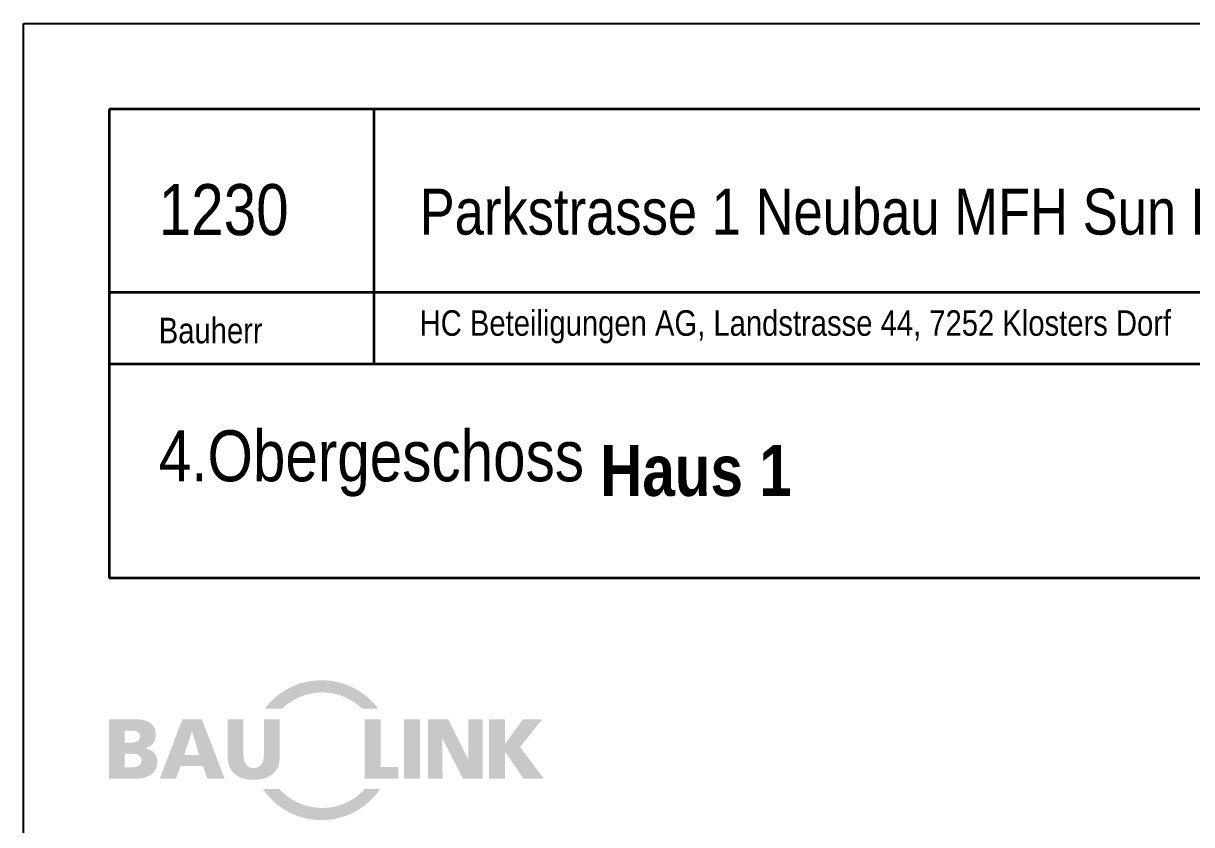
# Model space of a CAD drawing. Header units: centimetres. Extents: x 0.3 to 84.3, y 0.3 to 59.7.
# Drawn here: x 0.3 to 11.76, y 51.84 to 59.7 of the extents above; entities that cross this region are included whole.
import ezdxf

# ---------------------------------------------------------------- set-up
doc = ezdxf.new("R2010")
doc.units = ezdxf.units.CM
doc.linetypes.add('AUSGEZOGEN', pattern=[0])
doc.layers.add('Plankopf', color=7, linetype='AUSGEZOGEN', lineweight=25)
doc.styles.add('ARIALNARROW', font='ARIALN.TTF')

msp = doc.modelspace()

# ---------------------------------------------------------------- hatches: boundary and pattern name
at = {"layer": 'Plankopf', "linetype": 'AUSGEZOGEN', "lineweight": 25}
h = msp.add_hatch(color=240, dxfattribs=at)
h.paths.add_polyline_path([(3.782, 52.98), (3.76, 53.008), (3.737, 53.035), (3.712, 53.061), (3.685, 53.085), (3.658, 53.109), (3.629, 53.13), (3.599, 53.15), (3.568, 53.169), (3.537, 53.186), (3.504, 53.201), (3.471, 53.215), (3.437, 53.227), (3.402, 53.237), (3.367, 53.245), (3.332, 53.252), (3.296, 53.256), (3.26, 53.259), (3.224, 53.26), (3.188, 53.259), (3.153, 53.256), (3.117, 53.252), (3.081, 53.245), (3.046, 53.237), (3.012, 53.227), (2.978, 53.215), (2.945, 53.201), (2.912, 53.186), (2.88, 53.169), (2.85, 53.15), (2.82, 53.13), (2.791, 53.109), (2.764, 53.085), (2.737, 53.061), (2.712, 53.035), (2.689, 53.008), (2.667, 52.98), (2.835, 52.98), (2.856, 52.999), (2.878, 53.018), (2.902, 53.035), (2.926, 53.051), (2.951, 53.066), (2.977, 53.08), (3.003, 53.092), (3.03, 53.103), (3.057, 53.113), (3.085, 53.121), (3.114, 53.128), (3.142, 53.133), (3.171, 53.137), (3.2, 53.14), (3.229, 53.141), (3.258, 53.14), (3.288, 53.138), (3.317, 53.134), (3.345, 53.129), (3.374, 53.122), (3.402, 53.114), (3.43, 53.104), (3.457, 53.093), (3.483, 53.081), (3.509, 53.067), (3.534, 53.052), (3.558, 53.036), (3.582, 53.018), (3.604, 52.999), (3.626, 52.98)])
h.paths.add_polyline_path([(2.692, 52.137), (2.716, 52.11), (2.741, 52.085), (2.767, 52.061), (2.794, 52.038), (2.823, 52.017), (2.852, 51.997), (2.883, 51.978), (2.915, 51.962), (2.947, 51.947), (2.98, 51.933), (3.014, 51.922), (3.048, 51.912), (3.083, 51.903), (3.118, 51.897), (3.153, 51.893), (3.189, 51.89), (3.224, 51.889), (3.26, 51.89), (3.296, 51.893), (3.331, 51.897), (3.366, 51.903), (3.401, 51.912), (3.435, 51.922), (3.469, 51.933), (3.502, 51.947), (3.534, 51.962), (3.566, 51.978), (3.596, 51.997), (3.626, 52.017), (3.655, 52.038), (3.682, 52.061), (3.708, 52.085), (3.733, 52.11), (3.757, 52.137), (3.779, 52.165), (3.8, 52.194), (3.649, 52.194), (3.629, 52.172), (3.607, 52.152), (3.585, 52.133), (3.561, 52.115), (3.537, 52.099), (3.512, 52.083), (3.486, 52.069), (3.459, 52.057), (3.432, 52.045), (3.404, 52.035), (3.375, 52.027), (3.347, 52.02), (3.318, 52.015), (3.288, 52.011), (3.259, 52.009), (3.229, 52.008), (3.2, 52.009), (3.17, 52.012), (3.141, 52.016), (3.112, 52.021), (3.084, 52.028), (3.056, 52.036), (3.028, 52.046), (3.001, 52.058), (2.974, 52.07), (2.948, 52.084), (2.923, 52.099), (2.899, 52.116), (2.875, 52.134), (2.853, 52.153), (2.831, 52.173), (2.811, 52.194), (2.649, 52.194), (2.67, 52.165)])
h = msp.add_hatch(color=7, dxfattribs=at)
h.paths.add_polyline_path([(2.659, 52.877), (2.659, 52.542), (2.659, 52.54), (2.659, 52.538), (2.659, 52.536), (2.659, 52.535), (2.659, 52.533), (2.659, 52.531), (2.659, 52.53), (2.659, 52.527), (2.659, 52.526), (2.659, 52.524), (2.659, 52.522), (2.659, 52.52), (2.659, 52.519), (2.659, 52.517), (2.659, 52.515), (2.658, 52.514), (2.658, 52.512), (2.658, 52.51), (2.658, 52.509), (2.658, 52.507), (2.658, 52.505), (2.657, 52.503), (2.657, 52.502), (2.657, 52.5), (2.657, 52.499), (2.657, 52.497), (2.656, 52.495), (2.656, 52.494), (2.656, 52.492), (2.656, 52.49), (2.655, 52.489), (2.655, 52.487), (2.655, 52.486), (2.654, 52.484), (2.654, 52.482), (2.654, 52.481), (2.653, 52.479), (2.653, 52.478), (2.653, 52.476), (2.652, 52.475), (2.652, 52.473), (2.651, 52.472), (2.651, 52.47), (2.65, 52.468), (2.65, 52.466), (2.649, 52.465), (2.649, 52.463), (2.648, 52.462), (2.648, 52.46), (2.647, 52.459), (2.647, 52.458), (2.646, 52.456), (2.645, 52.455), (2.645, 52.454), (2.644, 52.452), (2.644, 52.451), (2.643, 52.45), (2.642, 52.448), (2.642, 52.447), (2.641, 52.446), (2.64, 52.445), (2.64, 52.443), (2.639, 52.442), (2.638, 52.441), (2.638, 52.44), (2.637, 52.438), (2.636, 52.437), (2.635, 52.436), (2.633, 52.433), (2.632, 52.431), (2.63, 52.429), (2.628, 52.427), (2.626, 52.425), (2.624, 52.423), (2.622, 52.421), (2.62, 52.419), (2.618, 52.418), (2.616, 52.416), (2.614, 52.415), (2.612, 52.413), (2.611, 52.413), (2.61, 52.412), (2.608, 52.411), (2.607, 52.411), (2.606, 52.41), (2.605, 52.409), (2.603, 52.409), (2.602, 52.408), (2.601, 52.408), (2.599, 52.407), (2.598, 52.406), (2.596, 52.406), (2.595, 52.405), (2.594, 52.405), (2.592, 52.405), (2.591, 52.404), (2.589, 52.404), (2.588, 52.403), (2.586, 52.403), (2.585, 52.403), (2.583, 52.402), (2.582, 52.402), (2.58, 52.402), (2.578, 52.401), (2.577, 52.401), (2.575, 52.401), (2.573, 52.401), (2.572, 52.401), (2.57, 52.4), (2.568, 52.4), (2.566, 52.4), (2.565, 52.4), (2.563, 52.4), (2.561, 52.4), (2.559, 52.4), (2.557, 52.4), (2.555, 52.4), (2.553, 52.4), (2.55, 52.4), (2.548, 52.4), (2.547, 52.401), (2.545, 52.401), (2.543, 52.401), (2.542, 52.401), (2.54, 52.401), (2.538, 52.402), (2.537, 52.402), (2.535, 52.402), (2.534, 52.403), (2.532, 52.403), (2.53, 52.403), (2.529, 52.404), (2.527, 52.404), (2.526, 52.405), (2.525, 52.405), (2.523, 52.405), (2.522, 52.406), (2.52, 52.406), (2.519, 52.407), (2.518, 52.408), (2.516, 52.408), (2.515, 52.409), (2.514, 52.409), (2.512, 52.41), (2.511, 52.411), (2.51, 52.411), (2.509, 52.412), (2.508, 52.413), (2.506, 52.413), (2.505, 52.414), (2.503, 52.415), (2.501, 52.417), (2.499, 52.419), (2.497, 52.42), (2.495, 52.422), (2.493, 52.424), (2.491, 52.426), (2.489, 52.428), (2.487, 52.43), (2.486, 52.432), (2.484, 52.434), (2.483, 52.437), (2.481, 52.438), (2.481, 52.44), (2.48, 52.441), (2.479, 52.442), (2.478, 52.443), (2.478, 52.445), (2.477, 52.446), (2.476, 52.447), (2.476, 52.448), (2.475, 52.45), (2.475, 52.451), (2.474, 52.452), (2.473, 52.454), (2.473, 52.455), (2.472, 52.456), (2.472, 52.458), (2.471, 52.459), (2.471, 52.46), (2.47, 52.462), (2.47, 52.463), (2.469, 52.465), (2.469, 52.466), (2.468, 52.467), (2.468, 52.469), (2.467, 52.47), (2.467, 52.472), (2.466, 52.473), (2.466, 52.475), (2.466, 52.476), (2.465, 52.478), (2.465, 52.479), (2.465, 52.481), (2.464, 52.483), (2.464, 52.486), (2.463, 52.487), (2.463, 52.489), (2.463, 52.49), (2.462, 52.492), (2.462, 52.494), (2.462, 52.495), (2.462, 52.497), (2.461, 52.499), (2.461, 52.5), (2.461, 52.502), (2.461, 52.503), (2.461, 52.505), (2.46, 52.507), (2.46, 52.509), (2.46, 52.51), (2.46, 52.512), (2.46, 52.514), (2.46, 52.515), (2.46, 52.517), (2.459, 52.519), (2.459, 52.52), (2.459, 52.522), (2.459, 52.524), (2.459, 52.526), (2.459, 52.527), (2.459, 52.529), (2.459, 52.531), (2.459, 52.533), (2.459, 52.534), (2.459, 52.536), (2.459, 52.538), (2.459, 52.54), (2.459, 52.542), (2.459, 52.877), (2.303, 52.877), (2.303, 52.516), (2.303, 52.512), (2.303, 52.508), (2.303, 52.505), (2.304, 52.501), (2.304, 52.498), (2.304, 52.494), (2.304, 52.491), (2.305, 52.487), (2.305, 52.484), (2.305, 52.48), (2.306, 52.477), (2.306, 52.473), (2.306, 52.47), (2.307, 52.467), (2.308, 52.463), (2.308, 52.46), (2.309, 52.457), (2.309, 52.454), (2.31, 52.451), (2.311, 52.448), (2.311, 52.444), (2.312, 52.441), (2.313, 52.438), (2.314, 52.435), (2.315, 52.432), (2.316, 52.43), (2.317, 52.427), (2.318, 52.424), (2.319, 52.421), (2.32, 52.418), (2.321, 52.415), (2.322, 52.413), (2.323, 52.41), (2.324, 52.407), (2.325, 52.405), (2.327, 52.402), (2.328, 52.399), (2.329, 52.397), (2.331, 52.394), (2.332, 52.392), (2.333, 52.389), (2.335, 52.387), (2.336, 52.384), (2.338, 52.382), (2.339, 52.38), (2.341, 52.377), (2.343, 52.375), (2.344, 52.373), (2.346, 52.371), (2.347, 52.368), (2.349, 52.366), (2.351, 52.364), (2.353, 52.362), (2.355, 52.36), (2.356, 52.358), (2.358, 52.356), (2.36, 52.354), (2.362, 52.352), (2.364, 52.35), (2.366, 52.348), (2.368, 52.346), (2.37, 52.344), (2.372, 52.342), (2.374, 52.341), (2.376, 52.339), (2.378, 52.337), (2.381, 52.335), (2.383, 52.334), (2.385, 52.332), (2.387, 52.331), (2.39, 52.329), (2.392, 52.327), (2.394, 52.326), (2.397, 52.324), (2.399, 52.323), (2.401, 52.321), (2.404, 52.32), (2.406, 52.319), (2.409, 52.317), (2.411, 52.316), (2.414, 52.315), (2.416, 52.313), (2.419, 52.312), (2.422, 52.311), (2.424, 52.31), (2.427, 52.309), (2.43, 52.307), (2.432, 52.306), (2.435, 52.305), (2.438, 52.304), (2.441, 52.303), (2.443, 52.302), (2.446, 52.301), (2.449, 52.3), (2.452, 52.299), (2.455, 52.299), (2.458, 52.298), (2.461, 52.297), (2.464, 52.296), (2.467, 52.295), (2.47, 52.295), (2.473, 52.294), (2.476, 52.293), (2.479, 52.293), (2.482, 52.292), (2.485, 52.291), (2.488, 52.291), (2.492, 52.29), (2.495, 52.29), (2.498, 52.289), (2.501, 52.289), (2.504, 52.288), (2.508, 52.288), (2.511, 52.287), (2.514, 52.287), (2.518, 52.287), (2.521, 52.286), (2.524, 52.286), (2.528, 52.286), (2.531, 52.286), (2.535, 52.286), (2.538, 52.285), (2.542, 52.285), (2.545, 52.285), (2.548, 52.285), (2.552, 52.285), (2.556, 52.285), (2.559, 52.285), (2.563, 52.285), (2.566, 52.285), (2.57, 52.285), (2.573, 52.285), (2.577, 52.285), (2.58, 52.285), (2.584, 52.286), (2.587, 52.286), (2.59, 52.286), (2.594, 52.286), (2.597, 52.286), (2.601, 52.287), (2.604, 52.287), (2.607, 52.287), (2.611, 52.288), (2.614, 52.288), (2.617, 52.289), (2.62, 52.289), (2.623, 52.29), (2.627, 52.29), (2.63, 52.291), (2.633, 52.291), (2.636, 52.292), (2.639, 52.293), (2.642, 52.293), (2.645, 52.294), (2.648, 52.295), (2.651, 52.295), (2.654, 52.296), (2.657, 52.297), (2.66, 52.298), (2.663, 52.299), (2.666, 52.299), (2.669, 52.3), (2.672, 52.301), (2.675, 52.302), (2.678, 52.303), (2.68, 52.304), (2.683, 52.305), (2.686, 52.306), (2.689, 52.307), (2.691, 52.309), (2.694, 52.31), (2.697, 52.311), (2.699, 52.312), (2.702, 52.313), (2.704, 52.315), (2.707, 52.316), (2.709, 52.317), (2.712, 52.319), (2.714, 52.32), (2.717, 52.321), (2.719, 52.323), (2.722, 52.324), (2.724, 52.326), (2.726, 52.327), (2.729, 52.329), (2.731, 52.331), (2.733, 52.332), (2.735, 52.334), (2.738, 52.335), (2.74, 52.337), (2.742, 52.339), (2.744, 52.341), (2.746, 52.342), (2.748, 52.344), (2.75, 52.346), (2.752, 52.348), (2.754, 52.35), (2.756, 52.352), (2.758, 52.354), (2.76, 52.356), (2.762, 52.358), (2.764, 52.36), (2.766, 52.362), (2.767, 52.364), (2.769, 52.366), (2.771, 52.368), (2.772, 52.371), (2.774, 52.373), (2.776, 52.375), (2.777, 52.377), (2.779, 52.38), (2.78, 52.382), (2.782, 52.384), (2.783, 52.387), (2.785, 52.389), (2.786, 52.392), (2.788, 52.394), (2.789, 52.397), (2.79, 52.399), (2.792, 52.402), (2.793, 52.405), (2.794, 52.407), (2.795, 52.41), (2.796, 52.413), (2.797, 52.415), (2.799, 52.418), (2.8, 52.421), (2.801, 52.424), (2.802, 52.427), (2.803, 52.43), (2.803, 52.432), (2.804, 52.435), (2.805, 52.438), (2.806, 52.441), (2.807, 52.444), (2.808, 52.448), (2.808, 52.451), (2.809, 52.454), (2.81, 52.457), (2.81, 52.46), (2.811, 52.463), (2.811, 52.467), (2.812, 52.47), (2.812, 52.473), (2.813, 52.477), (2.813, 52.48), (2.813, 52.484), (2.814, 52.487), (2.814, 52.49), (2.814, 52.494), (2.814, 52.498), (2.815, 52.501), (2.815, 52.505), (2.815, 52.508), (2.815, 52.512), (2.815, 52.516), (2.815, 52.877)])
h.paths.add_polyline_path([(1.537, 52.846), (1.535, 52.847), (1.533, 52.848), (1.531, 52.849), (1.53, 52.85), (1.528, 52.851), (1.526, 52.852), (1.524, 52.853), (1.522, 52.854), (1.521, 52.855), (1.519, 52.856), (1.517, 52.857), (1.515, 52.857), (1.513, 52.858), (1.511, 52.859), (1.509, 52.86), (1.507, 52.861), (1.505, 52.861), (1.503, 52.862), (1.501, 52.863), (1.499, 52.864), (1.497, 52.864), (1.495, 52.865), (1.493, 52.866), (1.491, 52.866), (1.489, 52.867), (1.487, 52.867), (1.485, 52.868), (1.482, 52.869), (1.48, 52.869), (1.478, 52.87), (1.476, 52.87), (1.474, 52.871), (1.471, 52.871), (1.469, 52.871), (1.467, 52.872), (1.465, 52.872), (1.462, 52.873), (1.46, 52.873), (1.458, 52.873), (1.456, 52.874), (1.453, 52.874), (1.451, 52.874), (1.448, 52.875), (1.446, 52.875), (1.444, 52.875), (1.441, 52.875), (1.439, 52.876), (1.436, 52.876), (1.434, 52.876), (1.432, 52.876), (1.429, 52.876), (1.427, 52.877), (1.424, 52.877), (1.422, 52.877), (1.419, 52.877), (1.417, 52.877), (1.414, 52.877), (1.412, 52.877), (1.409, 52.877), (1.14, 52.877), (1.14, 52.295), (1.387, 52.295), (1.389, 52.295), (1.391, 52.295), (1.394, 52.295), (1.396, 52.295), (1.399, 52.295), (1.401, 52.295), (1.404, 52.295), (1.406, 52.295), (1.409, 52.295), (1.411, 52.295), (1.414, 52.296), (1.416, 52.296), (1.419, 52.296), (1.421, 52.296), (1.424, 52.296), (1.426, 52.296), (1.429, 52.297), (1.431, 52.297), (1.434, 52.297), (1.436, 52.297), (1.439, 52.298), (1.441, 52.298), (1.444, 52.298), (1.446, 52.298), (1.449, 52.299), (1.451, 52.299), (1.454, 52.3), (1.456, 52.3), (1.459, 52.3), (1.461, 52.301), (1.464, 52.301), (1.466, 52.302), (1.469, 52.302), (1.471, 52.303), (1.474, 52.303), (1.476, 52.304), (1.478, 52.304), (1.481, 52.305), (1.483, 52.305), (1.486, 52.306), (1.488, 52.307), (1.49, 52.307), (1.493, 52.308), (1.495, 52.309), (1.497, 52.309), (1.5, 52.31), (1.502, 52.311), (1.504, 52.311), (1.507, 52.312), (1.509, 52.313), (1.511, 52.314), (1.514, 52.315), (1.516, 52.316), (1.518, 52.317), (1.52, 52.317), (1.522, 52.318), (1.525, 52.319), (1.527, 52.32), (1.529, 52.321), (1.531, 52.322), (1.533, 52.324), (1.535, 52.325), (1.537, 52.326), (1.539, 52.327), (1.541, 52.328), (1.543, 52.329), (1.545, 52.33), (1.547, 52.332), (1.549, 52.333), (1.551, 52.334), (1.553, 52.336), (1.555, 52.337), (1.557, 52.338), (1.559, 52.34), (1.561, 52.341), (1.563, 52.343), (1.564, 52.344), (1.566, 52.346), (1.568, 52.347), (1.57, 52.349), (1.571, 52.35), (1.573, 52.352), (1.575, 52.354), (1.576, 52.355), (1.578, 52.357), (1.579, 52.359), (1.581, 52.361), (1.582, 52.363), (1.584, 52.364), (1.585, 52.366), (1.587, 52.368), (1.588, 52.37), (1.589, 52.372), (1.591, 52.374), (1.592, 52.376), (1.593, 52.378), (1.594, 52.38), (1.595, 52.383), (1.597, 52.385), (1.598, 52.387), (1.599, 52.389), (1.6, 52.391), (1.601, 52.394), (1.602, 52.396), (1.603, 52.398), (1.604, 52.401), (1.605, 52.403), (1.605, 52.406), (1.606, 52.408), (1.607, 52.411), (1.608, 52.413), (1.608, 52.416), (1.609, 52.419), (1.61, 52.421), (1.61, 52.424), (1.611, 52.427), (1.611, 52.43), (1.612, 52.433), (1.612, 52.436), (1.613, 52.438), (1.613, 52.441), (1.613, 52.444), (1.613, 52.448), (1.614, 52.451), (1.614, 52.454), (1.614, 52.457), (1.614, 52.46), (1.614, 52.463), (1.614, 52.465), (1.614, 52.467), (1.614, 52.468), (1.614, 52.47), (1.614, 52.472), (1.614, 52.473), (1.614, 52.475), (1.613, 52.476), (1.613, 52.478), (1.613, 52.479), (1.613, 52.481), (1.613, 52.482), (1.613, 52.484), (1.612, 52.486), (1.612, 52.487), (1.612, 52.489), (1.612, 52.49), (1.612, 52.492), (1.611, 52.493), (1.611, 52.494), (1.611, 52.496), (1.61, 52.497), (1.61, 52.499), (1.61, 52.5), (1.609, 52.502), (1.609, 52.503), (1.609, 52.504), (1.608, 52.506), (1.608, 52.507), (1.607, 52.508), (1.607, 52.51), (1.606, 52.511), (1.606, 52.512), (1.605, 52.514), (1.605, 52.515), (1.604, 52.516), (1.604, 52.518), (1.603, 52.519), (1.603, 52.52), (1.602, 52.521), (1.602, 52.523), (1.601, 52.524), (1.6, 52.525), (1.6, 52.526), (1.599, 52.527), (1.598, 52.529), (1.598, 52.53), (1.597, 52.531), (1.596, 52.532), (1.596, 52.533), (1.595, 52.534), (1.594, 52.535), (1.593, 52.537), (1.593, 52.538), (1.592, 52.539), (1.591, 52.54), (1.59, 52.541), (1.589, 52.542), (1.589, 52.543), (1.588, 52.544), (1.587, 52.545), (1.586, 52.546), (1.585, 52.547), (1.584, 52.548), (1.583, 52.549), (1.582, 52.55), (1.581, 52.551), (1.58, 52.552), (1.579, 52.553), (1.578, 52.554), (1.577, 52.555), (1.576, 52.556), (1.575, 52.557), (1.574, 52.558), (1.573, 52.559), (1.572, 52.559), (1.571, 52.56), (1.57, 52.561), (1.569, 52.562), (1.568, 52.563), (1.566, 52.564), (1.565, 52.564), (1.564, 52.565), (1.563, 52.566), (1.562, 52.567), (1.56, 52.568), (1.559, 52.568), (1.558, 52.569), (1.557, 52.57), (1.555, 52.571), (1.554, 52.571), (1.553, 52.572), (1.551, 52.573), (1.55, 52.574), (1.549, 52.574), (1.547, 52.575), (1.546, 52.576), (1.544, 52.576), (1.543, 52.577), (1.542, 52.578), (1.54, 52.578), (1.539, 52.579), (1.537, 52.579), (1.536, 52.58), (1.534, 52.581), (1.533, 52.581), (1.531, 52.582), (1.53, 52.582), (1.528, 52.583), (1.527, 52.584), (1.525, 52.584), (1.523, 52.585), (1.522, 52.585), (1.52, 52.586), (1.519, 52.586), (1.517, 52.587), (1.515, 52.587), (1.514, 52.588), (1.512, 52.588), (1.51, 52.588), (1.508, 52.589), (1.507, 52.589), (1.505, 52.59), (1.503, 52.59), (1.501, 52.591), (1.5, 52.591), (1.498, 52.591), (1.496, 52.592), (1.496, 52.593), (1.498, 52.594), (1.499, 52.594), (1.501, 52.595), (1.502, 52.596), (1.504, 52.596), (1.505, 52.597), (1.507, 52.597), (1.508, 52.598), (1.509, 52.598), (1.511, 52.599), (1.512, 52.599), (1.514, 52.6), (1.515, 52.601), (1.516, 52.601), (1.518, 52.602), (1.519, 52.602), (1.521, 52.603), (1.522, 52.604), (1.523, 52.604), (1.525, 52.605), (1.526, 52.606), (1.527, 52.606), (1.528, 52.607), (1.53, 52.608), (1.531, 52.608), (1.532, 52.609), (1.534, 52.61), (1.535, 52.611), (1.536, 52.611), (1.537, 52.612), (1.538, 52.613), (1.54, 52.613), (1.541, 52.614), (1.542, 52.615), (1.543, 52.616), (1.544, 52.617), (1.545, 52.617), (1.547, 52.618), (1.548, 52.619), (1.549, 52.62), (1.55, 52.621), (1.551, 52.621), (1.552, 52.622), (1.553, 52.623), (1.554, 52.624), (1.555, 52.625), (1.556, 52.626), (1.557, 52.627), (1.558, 52.628), (1.559, 52.628), (1.56, 52.629), (1.561, 52.63), (1.562, 52.631), (1.563, 52.632), (1.564, 52.633), (1.565, 52.634), (1.566, 52.635), (1.567, 52.636), (1.568, 52.637), (1.569, 52.638), (1.569, 52.639), (1.57, 52.64), (1.571, 52.641), (1.572, 52.642), (1.573, 52.643), (1.574, 52.644), (1.574, 52.645), (1.575, 52.646), (1.576, 52.647), (1.577, 52.648), (1.577, 52.649), (1.578, 52.651), (1.579, 52.652), (1.58, 52.653), (1.58, 52.654), (1.581, 52.655), (1.582, 52.656), (1.582, 52.657), (1.583, 52.659), (1.584, 52.66), (1.584, 52.661), (1.585, 52.662), (1.585, 52.663), (1.586, 52.665), (1.587, 52.666), (1.587, 52.667), (1.588, 52.668), (1.588, 52.67), (1.589, 52.671), (1.589, 52.672), (1.59, 52.674), (1.59, 52.675), (1.591, 52.676), (1.591, 52.678), (1.592, 52.679), (1.592, 52.68), (1.592, 52.682), (1.593, 52.683), (1.593, 52.684), (1.594, 52.686), (1.594, 52.687), (1.594, 52.689), (1.595, 52.69), (1.595, 52.691), (1.595, 52.693), (1.596, 52.694), (1.596, 52.696), (1.596, 52.697), (1.596, 52.699), (1.597, 52.7), (1.597, 52.702), (1.597, 52.703), (1.597, 52.705), (1.598, 52.706), (1.598, 52.708), (1.598, 52.71), (1.598, 52.711), (1.598, 52.713), (1.598, 52.714), (1.598, 52.716), (1.599, 52.718), (1.599, 52.719), (1.599, 52.721), (1.599, 52.723), (1.599, 52.724), (1.599, 52.726), (1.599, 52.728), (1.599, 52.729), (1.599, 52.732), (1.599, 52.734), (1.599, 52.736), (1.599, 52.739), (1.599, 52.741), (1.598, 52.743), (1.598, 52.745), (1.598, 52.747), (1.598, 52.75), (1.597, 52.752), (1.597, 52.754), (1.597, 52.756), (1.596, 52.758), (1.596, 52.76), (1.596, 52.762), (1.595, 52.764), (1.595, 52.766), (1.594, 52.768), (1.594, 52.77), (1.593, 52.772), (1.593, 52.774), (1.592, 52.776), (1.591, 52.778), (1.591, 52.78), (1.59, 52.782), (1.589, 52.784), (1.589, 52.786), (1.588, 52.788), (1.587, 52.789), (1.586, 52.791), (1.585, 52.793), (1.585, 52.795), (1.584, 52.796), (1.583, 52.798), (1.582, 52.8), (1.581, 52.801), (1.58, 52.803), (1.579, 52.805), (1.578, 52.806), (1.577, 52.808), (1.576, 52.809), (1.575, 52.811), (1.573, 52.813), (1.572, 52.814), (1.571, 52.816), (1.57, 52.817), (1.569, 52.819), (1.567, 52.82), (1.566, 52.821), (1.565, 52.823), (1.564, 52.824), (1.562, 52.826), (1.561, 52.827), (1.56, 52.828), (1.558, 52.83), (1.557, 52.831), (1.555, 52.832), (1.554, 52.833), (1.552, 52.835), (1.551, 52.836), (1.549, 52.837), (1.548, 52.838), (1.546, 52.84), (1.545, 52.841), (1.543, 52.842), (1.542, 52.843), (1.54, 52.844), (1.538, 52.845)])
h.paths.add_polyline_path([(4.805, 52.877), (4.663, 52.877), (4.666, 52.482), (4.664, 52.482), (4.467, 52.877), (4.269, 52.877), (4.269, 52.295), (4.412, 52.295), (4.407, 52.693), (4.408, 52.693), (4.612, 52.295), (4.805, 52.295)])
h.paths.add_polyline_path([(5.025, 52.639), (5.024, 52.639), (5.024, 52.877), (4.868, 52.877), (4.868, 52.295), (5.024, 52.295), (5.024, 52.559), (5.025, 52.559), (5.207, 52.295), (5.405, 52.295), (5.172, 52.606), (5.388, 52.877), (5.201, 52.877)])
h.paths.add_polyline_path([(1.638, 52.295), (1.796, 52.295), (1.842, 52.419), (2.061, 52.419), (2.105, 52.295), (2.275, 52.295), (2.05, 52.877), (1.86, 52.877)])
h.paths.add_polyline_path([(3.648, 52.295), (3.978, 52.295), (3.978, 52.41), (3.804, 52.41), (3.804, 52.877), (3.648, 52.877)])
h.paths.add_polyline_path([(4.035, 52.295), (4.191, 52.295), (4.191, 52.877), (4.035, 52.877)])
h.paths.add_polyline_path([(1.953, 52.757), (1.955, 52.757), (2.024, 52.529), (1.878, 52.529)], flags=16)
h.paths.add_polyline_path([(1.294, 52.405), (1.294, 52.542), (1.344, 52.542), (1.368, 52.541), (1.383, 52.54), (1.395, 52.538), (1.406, 52.536), (1.415, 52.533), (1.424, 52.53), (1.431, 52.526), (1.439, 52.52), (1.445, 52.513), (1.45, 52.507), (1.454, 52.498), (1.457, 52.489), (1.458, 52.48), (1.458, 52.473), (1.458, 52.462), (1.454, 52.448), (1.45, 52.44), (1.446, 52.434), (1.436, 52.425), (1.426, 52.418), (1.409, 52.412), (1.389, 52.408), (1.358, 52.405), (1.342, 52.405)], flags=16)
h.paths.add_polyline_path([(1.372, 52.766), (1.385, 52.764), (1.398, 52.762), (1.413, 52.757), (1.419, 52.754), (1.424, 52.751), (1.429, 52.747), (1.433, 52.743), (1.436, 52.737), (1.441, 52.728), (1.443, 52.72), (1.443, 52.711), (1.443, 52.704), (1.442, 52.696), (1.441, 52.691), (1.438, 52.683), (1.435, 52.679), (1.428, 52.671), (1.423, 52.666), (1.418, 52.663), (1.405, 52.657), (1.393, 52.653), (1.384, 52.651), (1.373, 52.649), (1.365, 52.648), (1.356, 52.647), (1.34, 52.647), (1.294, 52.647), (1.294, 52.767), (1.341, 52.767), (1.355, 52.767)], flags=16)

# ---------------------------------------------------------------- linework, layer by layer
at = {"layer": 'Plankopf', "color": 7, "linetype": 'AUSGEZOGEN', "lineweight": 25}
for p, q in [((0.3, 0.3), (0.3, 59.7)), ((0.3, 59.7), (84.3, 59.7))]:
    msp.add_line(p, q, dxfattribs=at)
at = {"layer": 'Plankopf', "color": 7, "linetype": 'AUSGEZOGEN', "lineweight": 35}
for p, q in [((20.44, 58.86), (1.14, 58.86)), ((1.14, 58.86), (1.14, 54.26)), ((3.74, 56.36), (3.74, 58.86)), ((20.44, 57.06), (1.14, 57.06)), ((20.44, 56.36), (1.14, 56.36)), ((20.44, 54.26), (1.14, 54.26))]:
    msp.add_line(p, q, dxfattribs=at)

# ---------------------------------------------------------------- texts
at = {"layer": 'Plankopf', "color": 7, "linetype": 'AUSGEZOGEN', "lineweight": 100, "attachment_point": 7, "style": 'ARIALNARROW'}
for s, insert, char_height, width in [('1230', (1.628, 57.617), 0.5, 0.25), ('Parkstrasse\\~1\\~Neubau\\~MFH\\~Sun\\~Park\\~Davos', (4.187, 57.623), 0.45, 0.225), ('4.Obergeschoss\\~', (1.628, 55.06), 0.5, 0.25), ('\\fArial Narrow|i0|b1|c0|p0;Haus\\~1', (5.958, 55.06), 0.5, 0.25)]:
    msp.add_mtext(s, dxfattribs=dict(at, insert=insert, char_height=char_height, width=width))
at = {"layer": 'Plankopf', "color": 7, "linetype": 'AUSGEZOGEN', "lineweight": 50, "char_height": 0.25, "width": 0.125, "attachment_point": 7, "style": 'ARIALNARROW'}
for s, insert in [('HC\\~Beteiligungen\\~AG,\\~Landstrasse\\~44,\\~7252\\~Klosters\\~Dorf', (4.187, 56.562)), ('Bauherr', (1.628, 56.56))]:
    msp.add_mtext(s, dxfattribs=dict(at, insert=insert))

doc.saveas('drawing.dxf')
